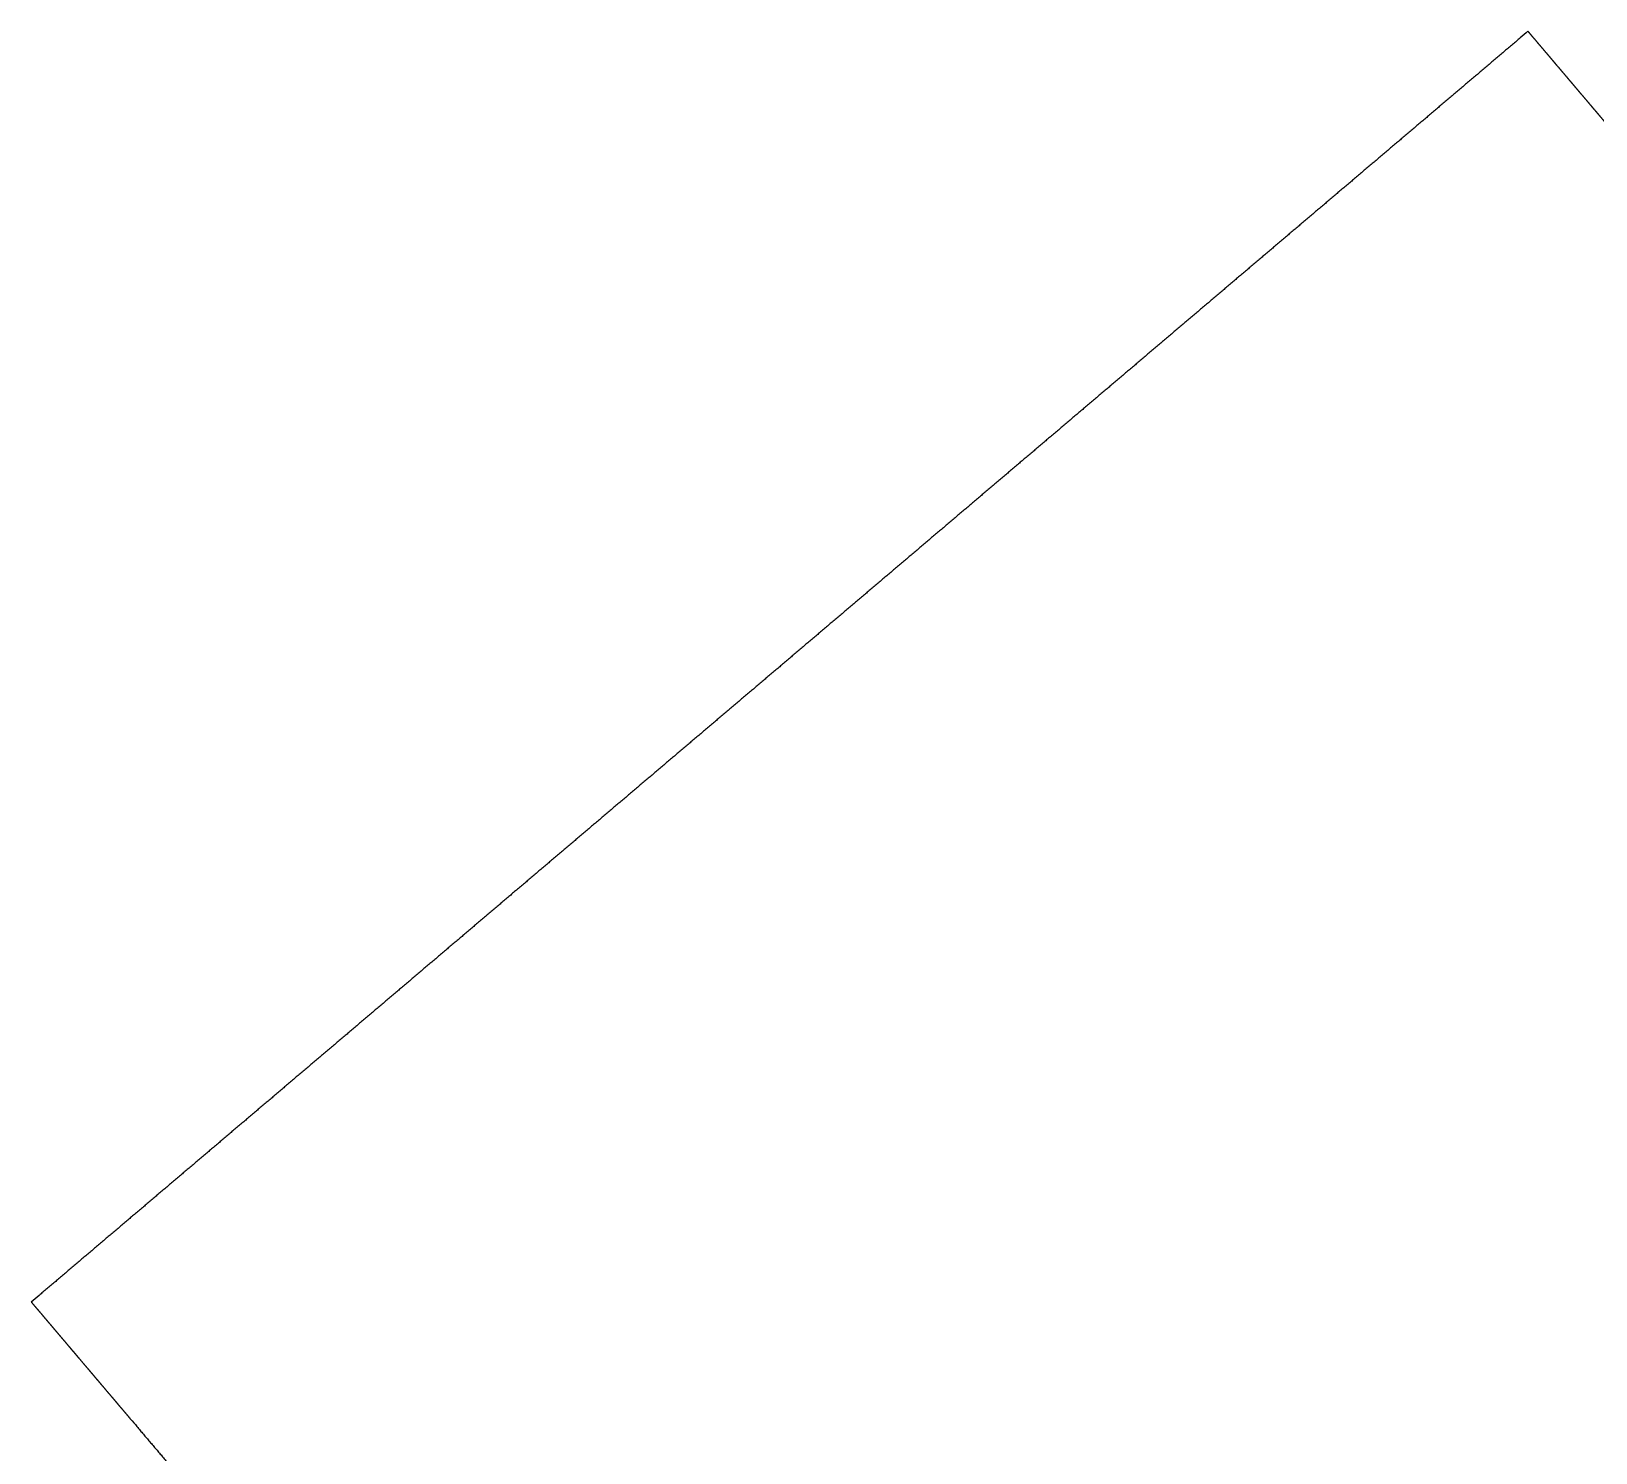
# Model space of a CAD drawing. Header units: millimetres. Extents: x 0 to 308, y 0 to 286.
# Drawn here: x 0 to 153, y 139 to 277.9 of the extents above; entities that cross this region are included whole.
import ezdxf

# ---------------------------------------------------------------- set-up
doc = ezdxf.new("R2010")
doc.units = ezdxf.units.MM
doc.layers.add('outline', color=7, linetype='Continuous')

msp = doc.modelspace()

# ---------------------------------------------------------------- linework, layer by layer
at = {"layer": 'outline'}
for points, knots in [([(146.39, 277.92), (146.14, 277.7), (145.76, 277.38), (145.25, 276.95), (144.87, 276.63), (144.49, 276.3), (144.11, 275.98), (143.72, 275.65), (143.34, 275.33), (142.96, 275.01), (142.58, 274.68), (142.2, 274.36), (141.82, 274.04), (141.44, 273.71), (141.06, 273.39), (140.67, 273.07), (140.29, 272.74), (139.91, 272.42), (139.53, 272.1), (139.15, 271.77), (138.77, 271.45), (138.39, 271.13), (138.01, 270.8), (137.62, 270.48), (137.24, 270.16), (136.86, 269.83), (136.48, 269.51), (136.1, 269.18), (135.72, 268.86), (135.34, 268.54), (134.96, 268.21), (134.58, 267.89), (134.19, 267.57), (133.81, 267.24), (133.43, 266.92), (133.05, 266.6), (132.67, 266.27), (132.29, 265.95), (131.91, 265.63), (131.53, 265.3), (131.14, 264.98), (130.76, 264.66), (130.38, 264.33), (130, 264.01), (129.62, 263.68), (129.24, 263.36), (128.86, 263.04), (128.48, 262.71), (128.09, 262.39), (127.71, 262.07), (127.33, 261.74), (126.95, 261.42), (126.57, 261.1), (126.19, 260.77), (125.81, 260.45), (125.43, 260.13), (125.04, 259.8), (124.66, 259.48), (124.28, 259.16), (123.9, 258.83), (123.52, 258.51), (123.14, 258.19), (122.76, 257.86), (122.38, 257.54), (121.99, 257.21), (121.61, 256.89), (121.23, 256.57), (120.85, 256.24), (120.47, 255.92), (120.09, 255.6), (119.71, 255.27), (119.33, 254.95), (118.94, 254.63), (118.56, 254.3), (118.18, 253.98), (117.8, 253.66), (117.42, 253.33), (117.04, 253.01), (116.66, 252.69), (116.28, 252.36), (115.89, 252.04), (115.51, 251.71), (115.13, 251.39), (114.75, 251.07), (114.37, 250.74), (113.99, 250.42), (113.61, 250.1), (113.23, 249.77), (112.84, 249.45), (112.46, 249.13), (112.08, 248.8), (111.7, 248.48), (111.32, 248.16), (110.94, 247.83), (110.56, 247.51), (110.18, 247.19), (109.79, 246.86), (109.41, 246.54), (109.03, 246.21), (108.65, 245.89), (108.27, 245.57), (107.89, 245.24), (107.51, 244.92), (107.13, 244.6), (106.75, 244.27), (106.36, 243.95), (105.98, 243.63), (105.6, 243.3), (105.22, 242.98), (104.84, 242.66), (104.46, 242.33), (104.08, 242.01), (103.7, 241.69), (103.31, 241.36), (102.93, 241.04), (102.55, 240.72), (102.17, 240.39), (101.79, 240.07), (101.41, 239.74), (101.03, 239.42), (100.65, 239.1), (100.26, 238.77), (99.88, 238.45), (99.5, 238.13), (99.12, 237.8), (98.74, 237.48), (98.36, 237.16), (97.98, 236.83), (97.6, 236.51), (97.21, 236.19), (96.83, 235.86), (96.45, 235.54), (96.07, 235.22), (95.69, 234.89), (95.31, 234.57), (94.93, 234.24), (94.55, 233.92), (94.16, 233.6), (93.78, 233.27), (93.4, 232.95), (93.02, 232.63), (92.64, 232.3), (92.26, 231.98), (91.88, 231.66), (91.5, 231.33), (91.11, 231.01), (90.73, 230.69), (90.35, 230.36), (89.97, 230.04), (89.59, 229.72), (89.21, 229.39), (88.83, 229.07), (88.45, 228.75), (88.06, 228.42), (87.68, 228.1), (87.3, 227.77), (86.92, 227.45), (86.54, 227.13), (86.16, 226.8), (85.78, 226.48), (85.4, 226.16), (85.01, 225.83), (84.63, 225.51), (84.25, 225.19), (83.87, 224.86), (83.49, 224.54), (83.11, 224.22), (82.73, 223.89), (82.35, 223.57), (81.96, 223.25), (81.58, 222.92), (81.2, 222.6), (80.82, 222.27), (80.44, 221.95), (80.06, 221.63), (79.68, 221.3), (79.3, 220.98), (78.92, 220.66), (78.53, 220.33), (78.15, 220.01), (77.77, 219.69), (77.39, 219.36), (77.01, 219.04), (76.63, 218.72), (76.25, 218.39), (75.87, 218.07), (75.48, 217.75), (75.1, 217.42), (74.72, 217.1), (74.34, 216.78), (73.96, 216.45), (73.58, 216.13), (73.2, 215.8), (72.82, 215.48), (72.43, 215.16), (72.05, 214.83), (71.67, 214.51), (71.29, 214.19), (70.91, 213.86), (70.53, 213.54), (70.15, 213.22), (69.77, 212.89), (69.38, 212.57), (69, 212.25), (68.62, 211.92), (68.24, 211.6), (67.86, 211.28), (67.48, 210.95), (67.1, 210.63), (66.72, 210.3), (66.33, 209.98), (65.95, 209.66), (65.57, 209.33), (65.19, 209.01), (64.81, 208.69), (64.43, 208.36), (64.05, 208.04), (63.67, 207.72), (63.28, 207.39), (62.9, 207.07), (62.52, 206.75), (62.14, 206.42), (61.76, 206.1), (61.38, 205.78), (61, 205.45), (60.62, 205.13), (60.23, 204.81), (59.85, 204.48), (59.47, 204.16), (59.09, 203.83), (58.71, 203.51), (58.33, 203.19), (57.95, 202.86), (57.57, 202.54), (57.18, 202.22), (56.8, 201.89), (56.42, 201.57), (56.04, 201.25), (55.66, 200.92), (55.28, 200.6), (54.9, 200.28), (54.52, 199.95), (54.14, 199.63), (53.75, 199.31), (53.37, 198.98), (52.99, 198.66), (52.61, 198.33), (52.23, 198.01), (51.85, 197.69), (51.47, 197.36), (51.09, 197.04), (50.7, 196.72), (50.32, 196.39), (49.94, 196.07), (49.56, 195.75), (49.18, 195.42), (48.8, 195.1), (48.42, 194.78), (48.04, 194.45), (47.65, 194.13), (47.27, 193.81), (46.89, 193.48), (46.51, 193.16), (46.13, 192.84), (45.75, 192.51), (45.37, 192.19), (44.99, 191.86), (44.6, 191.54), (44.22, 191.22), (43.84, 190.89), (43.46, 190.57), (43.08, 190.25), (42.7, 189.92), (42.32, 189.6), (41.94, 189.28), (41.55, 188.95), (41.17, 188.63), (40.79, 188.31), (40.41, 187.98), (40.03, 187.66), (39.65, 187.34), (39.27, 187.01), (38.89, 186.69), (38.5, 186.36), (38.12, 186.04), (37.74, 185.72), (37.36, 185.39), (36.98, 185.07), (36.6, 184.75), (36.22, 184.42), (35.84, 184.1), (35.45, 183.78), (35.07, 183.45), (34.69, 183.13), (34.31, 182.81), (33.93, 182.48), (33.55, 182.16), (33.17, 181.84), (32.79, 181.51), (32.4, 181.19), (32.02, 180.87), (31.64, 180.54), (31.26, 180.22), (30.88, 179.89), (30.5, 179.57), (30.12, 179.25), (29.74, 178.92), (29.35, 178.6), (28.97, 178.28), (28.59, 177.95), (28.21, 177.63), (27.83, 177.31), (27.45, 176.98), (27.07, 176.66), (26.69, 176.34), (26.31, 176.01), (25.92, 175.69), (25.54, 175.37), (25.16, 175.04), (24.78, 174.72), (24.4, 174.39), (24.02, 174.07), (23.64, 173.75), (23.26, 173.42), (22.87, 173.1), (22.49, 172.78), (22.11, 172.45), (21.73, 172.13), (21.35, 171.81), (20.97, 171.48), (20.59, 171.16), (20.21, 170.84), (19.82, 170.51), (19.44, 170.19), (19.06, 169.87), (18.68, 169.54), (18.3, 169.22), (17.92, 168.89), (17.54, 168.57), (17.16, 168.25), (16.77, 167.92), (16.39, 167.6), (16.01, 167.28), (15.63, 166.95), (15.25, 166.63), (14.87, 166.31), (14.49, 165.98), (14.11, 165.66), (13.72, 165.34), (13.34, 165.01), (12.96, 164.69), (12.58, 164.37), (12.2, 164.04), (11.82, 163.72), (11.44, 163.4), (11.06, 163.07), (10.67, 162.75), (10.29, 162.42), (9.91, 162.1), (9.53, 161.78), (9.15, 161.45), (8.77, 161.13), (8.39, 160.81), (8.01, 160.48), (7.62, 160.16), (7.24, 159.84), (6.86, 159.51), (6.48, 159.19), (6.1, 158.87), (5.72, 158.54), (5.34, 158.22), (4.96, 157.9), (4.57, 157.57), (4.19, 157.25), (3.81, 156.92), (3.43, 156.6), (3.05, 156.28), (2.67, 155.95), (2.29, 155.63), (1.91, 155.31), (1.52, 154.98), (1.14, 154.66), (0.64, 154.23), (0.25, 153.91), (0, 153.69)], [0, 0, 0, 0, 0.005208, 0.007813, 0.010417, 0.013021, 0.015625, 0.018229, 0.020833, 0.023438, 0.026042, 0.028646, 0.03125, 0.033854, 0.036458, 0.039063, 0.041667, 0.044271, 0.046875, 0.049479, 0.052083, 0.054688, 0.057292, 0.059896, 0.0625, 0.065104, 0.067708, 0.070313, 0.072917, 0.075521, 0.078125, 0.080729, 0.083333, 0.085938, 0.088542, 0.091146, 0.09375, 0.096354, 0.098958, 0.101563, 0.104167, 0.106771, 0.109375, 0.111979, 0.114583, 0.117188, 0.119792, 0.122396, 0.125, 0.127604, 0.130208, 0.132813, 0.135417, 0.138021, 0.140625, 0.143229, 0.145833, 0.148438, 0.151042, 0.153646, 0.15625, 0.158854, 0.161458, 0.164063, 0.166667, 0.169271, 0.171875, 0.174479, 0.177083, 0.179688, 0.182292, 0.184896, 0.1875, 0.190104, 0.192708, 0.195312, 0.197917, 0.200521, 0.203125, 0.205729, 0.208333, 0.210938, 0.213542, 0.216146, 0.21875, 0.221354, 0.223958, 0.226563, 0.229167, 0.231771, 0.234375, 0.236979, 0.239583, 0.242188, 0.244792, 0.247396, 0.25, 0.252604, 0.255208, 0.257813, 0.260417, 0.263021, 0.265625, 0.268229, 0.270833, 0.273438, 0.276042, 0.278646, 0.28125, 0.283854, 0.286458, 0.289063, 0.291667, 0.294271, 0.296875, 0.299479, 0.302083, 0.304688, 0.307292, 0.309896, 0.3125, 0.315104, 0.317708, 0.320313, 0.322917, 0.325521, 0.328125, 0.330729, 0.333333, 0.335938, 0.338542, 0.341146, 0.34375, 0.346354, 0.348958, 0.351563, 0.354167, 0.356771, 0.359375, 0.361979, 0.364583, 0.367188, 0.369792, 0.372396, 0.375, 0.377604, 0.380208, 0.382813, 0.385417, 0.388021, 0.390625, 0.393229, 0.395833, 0.398438, 0.401042, 0.403646, 0.40625, 0.408854, 0.411458, 0.414063, 0.416667, 0.419271, 0.421875, 0.424479, 0.427083, 0.429688, 0.432292, 0.434896, 0.4375, 0.440104, 0.442708, 0.445313, 0.447917, 0.450521, 0.453125, 0.455729, 0.458333, 0.460938, 0.463542, 0.466146, 0.46875, 0.471354, 0.473958, 0.476563, 0.479167, 0.481771, 0.484375, 0.486979, 0.489583, 0.492188, 0.494792, 0.497396, 0.5, 0.502604, 0.505208, 0.507813, 0.510417, 0.513021, 0.515625, 0.518229, 0.520833, 0.523438, 0.526042, 0.528646, 0.53125, 0.533854, 0.536458, 0.539063, 0.541667, 0.544271, 0.546875, 0.549479, 0.552083, 0.554688, 0.557292, 0.559896, 0.5625, 0.565104, 0.567708, 0.570313, 0.572917, 0.575521, 0.578125, 0.580729, 0.583333, 0.585938, 0.588542, 0.591146, 0.59375, 0.596354, 0.598958, 0.601563, 0.604167, 0.606771, 0.609375, 0.611979, 0.614583, 0.617188, 0.619792, 0.622396, 0.625, 0.627604, 0.630208, 0.632813, 0.635417, 0.638021, 0.640625, 0.643229, 0.645833, 0.648438, 0.651042, 0.653646, 0.65625, 0.658854, 0.661458, 0.664063, 0.666667, 0.669271, 0.671875, 0.674479, 0.677083, 0.679688, 0.682292, 0.684896, 0.6875, 0.690104, 0.692708, 0.695312, 0.697917, 0.700521, 0.703125, 0.705729, 0.708333, 0.710938, 0.713542, 0.716146, 0.71875, 0.721354, 0.723958, 0.726562, 0.729167, 0.731771, 0.734375, 0.736979, 0.739583, 0.742188, 0.744792, 0.747396, 0.75, 0.752604, 0.755208, 0.757812, 0.760417, 0.763021, 0.765625, 0.768229, 0.770833, 0.773438, 0.776042, 0.778646, 0.78125, 0.783854, 0.786458, 0.789062, 0.791667, 0.794271, 0.796875, 0.799479, 0.802083, 0.804688, 0.807292, 0.809896, 0.8125, 0.815104, 0.817708, 0.820313, 0.822917, 0.825521, 0.828125, 0.830729, 0.833333, 0.835938, 0.838542, 0.841146, 0.84375, 0.846354, 0.848958, 0.851563, 0.854167, 0.856771, 0.859375, 0.861979, 0.864583, 0.867188, 0.869792, 0.872396, 0.875, 0.877604, 0.880208, 0.882813, 0.885417, 0.888021, 0.890625, 0.893229, 0.895833, 0.898438, 0.901042, 0.903646, 0.90625, 0.908854, 0.911458, 0.914062, 0.916667, 0.919271, 0.921875, 0.924479, 0.927083, 0.929687, 0.932292, 0.934896, 0.9375, 0.940104, 0.942708, 0.945312, 0.947917, 0.950521, 0.953125, 0.955729, 0.958333, 0.960938, 0.963542, 0.966146, 0.96875, 0.971354, 0.973958, 0.976562, 0.979167, 0.981771, 0.984375, 0.986979, 0.989583, 0.992188, 0.994792, 1, 1, 1, 1]), ([(156.1, 266.48), (156.08, 266.5), (156.06, 266.53), (156.02, 266.57), (156, 266.6), (155.97, 266.63), (155.95, 266.66), (155.92, 266.69), (155.9, 266.72), (155.87, 266.75), (155.85, 266.78), (155.82, 266.81), (155.8, 266.84), (155.77, 266.87), (155.74, 266.9), (155.72, 266.93), (155.69, 266.96), (155.67, 266.99), (155.64, 267.02), (155.62, 267.05), (155.59, 267.08), (155.57, 267.11), (155.54, 267.14), (155.52, 267.17), (155.49, 267.2), (155.47, 267.23), (155.44, 267.26), (155.42, 267.29), (155.39, 267.32), (155.37, 267.35), (155.34, 267.38), (155.32, 267.41), (155.29, 267.44), (155.26, 267.47), (155.24, 267.5), (155.21, 267.52), (155.19, 267.55), (155.16, 267.58), (155.14, 267.61), (155.11, 267.64), (155.09, 267.67), (155.06, 267.7), (155.04, 267.73), (155.01, 267.76), (154.99, 267.79), (154.96, 267.82), (154.94, 267.85), (154.91, 267.88), (154.89, 267.91), (154.86, 267.94), (154.83, 267.97), (154.81, 268), (154.78, 268.03), (154.76, 268.06), (154.73, 268.09), (154.71, 268.12), (154.68, 268.15), (154.66, 268.18), (154.63, 268.21), (154.61, 268.24), (154.58, 268.27), (154.56, 268.3), (154.53, 268.33), (154.51, 268.36), (154.48, 268.39), (154.46, 268.42), (154.43, 268.45), (154.41, 268.48), (154.38, 268.51), (154.35, 268.54), (154.33, 268.57), (154.3, 268.6), (154.28, 268.63), (154.25, 268.66), (154.23, 268.69), (154.2, 268.72), (154.18, 268.75), (154.15, 268.78), (154.13, 268.81), (154.1, 268.84), (154.08, 268.87), (154.05, 268.89), (154.03, 268.92), (154, 268.95), (153.98, 268.98), (153.95, 269.01), (153.93, 269.04), (153.9, 269.07), (153.87, 269.1), (153.85, 269.13), (153.82, 269.16), (153.8, 269.19), (153.77, 269.22), (153.75, 269.25), (153.72, 269.28), (153.7, 269.31), (153.67, 269.34), (153.65, 269.37), (153.62, 269.4), (153.6, 269.43), (153.57, 269.46), (153.55, 269.49), (153.52, 269.52), (153.5, 269.55), (153.47, 269.58), (153.44, 269.61), (153.42, 269.64), (153.39, 269.67), (153.37, 269.7), (153.34, 269.73), (153.32, 269.76), (153.29, 269.79), (153.27, 269.82), (153.24, 269.85), (153.22, 269.88), (153.19, 269.91), (153.17, 269.94), (153.14, 269.97), (153.12, 270), (153.09, 270.03), (153.07, 270.06), (153.04, 270.09), (153.02, 270.12), (152.99, 270.15), (152.96, 270.18), (152.94, 270.21), (152.91, 270.24), (152.89, 270.27), (152.86, 270.29), (152.84, 270.32), (152.81, 270.35), (152.79, 270.38), (152.76, 270.41), (152.74, 270.44), (152.71, 270.47), (152.69, 270.5), (152.66, 270.53), (152.64, 270.56), (152.61, 270.59), (152.59, 270.62), (152.56, 270.65), (152.53, 270.68), (152.51, 270.71), (152.48, 270.74), (152.46, 270.77), (152.43, 270.8), (152.41, 270.83), (152.38, 270.86), (152.36, 270.89), (152.33, 270.92), (152.31, 270.95), (152.28, 270.98), (152.26, 271.01), (152.23, 271.04), (152.21, 271.07), (152.18, 271.1), (152.16, 271.13), (152.13, 271.16), (152.11, 271.19), (152.08, 271.22), (152.05, 271.25), (152.03, 271.28), (152, 271.31), (151.98, 271.34), (151.95, 271.37), (151.93, 271.4), (151.9, 271.43), (151.88, 271.46), (151.85, 271.49), (151.83, 271.52), (151.8, 271.55), (151.78, 271.58), (151.75, 271.61), (151.73, 271.64), (151.7, 271.66), (151.68, 271.69), (151.65, 271.72), (151.63, 271.75), (151.6, 271.78), (151.57, 271.81), (151.55, 271.84), (151.52, 271.87), (151.5, 271.9), (151.47, 271.93), (151.45, 271.96), (151.42, 271.99), (151.4, 272.02), (151.37, 272.05), (151.35, 272.08), (151.32, 272.11), (151.3, 272.14), (151.27, 272.17), (151.25, 272.2), (151.22, 272.23), (151.2, 272.26), (151.17, 272.29), (151.14, 272.32), (151.12, 272.35), (151.09, 272.38), (151.07, 272.41), (151.04, 272.44), (151.02, 272.47), (150.99, 272.5), (150.97, 272.53), (150.94, 272.56), (150.92, 272.59), (150.89, 272.62), (150.87, 272.65), (150.84, 272.68), (150.82, 272.71), (150.79, 272.74), (150.77, 272.77), (150.74, 272.8), (150.72, 272.83), (150.69, 272.86), (150.66, 272.89), (150.64, 272.92), (150.61, 272.95), (150.59, 272.98), (150.56, 273.01), (150.54, 273.03), (150.51, 273.06), (150.49, 273.09), (150.46, 273.12), (150.44, 273.15), (150.41, 273.18), (150.39, 273.21), (150.36, 273.24), (150.34, 273.27), (150.31, 273.3), (150.29, 273.33), (150.26, 273.36), (150.24, 273.39), (150.21, 273.42), (150.18, 273.45), (150.16, 273.48), (150.13, 273.51), (150.11, 273.54), (150.08, 273.57), (150.06, 273.6), (150.03, 273.63), (150.01, 273.66), (149.98, 273.69), (149.96, 273.72), (149.93, 273.75), (149.91, 273.78), (149.88, 273.81), (149.86, 273.84), (149.83, 273.87), (149.81, 273.9), (149.78, 273.93), (149.75, 273.96), (149.73, 273.99), (149.7, 274.02), (149.68, 274.05), (149.65, 274.08), (149.63, 274.11), (149.6, 274.14), (149.58, 274.17), (149.55, 274.2), (149.53, 274.23), (149.5, 274.26), (149.48, 274.29), (149.45, 274.32), (149.43, 274.35), (149.4, 274.38), (149.38, 274.4), (149.35, 274.43), (149.33, 274.46), (149.3, 274.49), (149.27, 274.52), (149.25, 274.55), (149.22, 274.58), (149.2, 274.61), (149.17, 274.64), (149.15, 274.67), (149.12, 274.7), (149.1, 274.73), (149.07, 274.76), (149.05, 274.79), (149.02, 274.82), (149, 274.85), (148.97, 274.88), (148.95, 274.91), (148.92, 274.94), (148.9, 274.97), (148.87, 275), (148.84, 275.03), (148.82, 275.06), (148.79, 275.09), (148.77, 275.12), (148.74, 275.15), (148.72, 275.18), (148.69, 275.21), (148.67, 275.24), (148.64, 275.27), (148.62, 275.3), (148.59, 275.33), (148.57, 275.36), (148.54, 275.39), (148.52, 275.42), (148.49, 275.45), (148.47, 275.48), (148.44, 275.51), (148.42, 275.54), (148.39, 275.57), (148.36, 275.6), (148.34, 275.63), (148.31, 275.66), (148.29, 275.69), (148.26, 275.72), (148.24, 275.75), (148.21, 275.78), (148.19, 275.8), (148.16, 275.83), (148.14, 275.86), (148.11, 275.89), (148.09, 275.92), (148.06, 275.95), (148.04, 275.98), (148.01, 276.01), (147.99, 276.04), (147.96, 276.07), (147.94, 276.1), (147.91, 276.13), (147.88, 276.16), (147.86, 276.19), (147.83, 276.22), (147.81, 276.25), (147.78, 276.28), (147.76, 276.31), (147.73, 276.34), (147.71, 276.37), (147.68, 276.4), (147.66, 276.43), (147.63, 276.46), (147.61, 276.49), (147.58, 276.52), (147.56, 276.55), (147.53, 276.58), (147.51, 276.61), (147.48, 276.64), (147.45, 276.67), (147.43, 276.7), (147.4, 276.73), (147.38, 276.76), (147.35, 276.79), (147.33, 276.82), (147.3, 276.85), (147.28, 276.88), (147.25, 276.91), (147.23, 276.94), (147.2, 276.97), (147.18, 277), (147.15, 277.03), (147.13, 277.06), (147.1, 277.09), (147.08, 277.12), (147.05, 277.15), (147.03, 277.17), (147, 277.2), (146.97, 277.23), (146.95, 277.26), (146.92, 277.29), (146.9, 277.32), (146.87, 277.35), (146.85, 277.38), (146.82, 277.41), (146.8, 277.44), (146.77, 277.47), (146.75, 277.5), (146.72, 277.53), (146.7, 277.56), (146.67, 277.59), (146.65, 277.62), (146.62, 277.65), (146.6, 277.68), (146.57, 277.71), (146.54, 277.74), (146.52, 277.77), (146.49, 277.8), (146.47, 277.83), (146.44, 277.87), (146.41, 277.9), (146.39, 277.92)], [0, 0, 0, 0, 0.005208, 0.007813, 0.010417, 0.013021, 0.015625, 0.018229, 0.020833, 0.023438, 0.026042, 0.028646, 0.03125, 0.033854, 0.036458, 0.039062, 0.041667, 0.044271, 0.046875, 0.049479, 0.052083, 0.054688, 0.057292, 0.059896, 0.0625, 0.065104, 0.067708, 0.070313, 0.072917, 0.075521, 0.078125, 0.080729, 0.083333, 0.085938, 0.088542, 0.091146, 0.09375, 0.096354, 0.098958, 0.101563, 0.104167, 0.106771, 0.109375, 0.111979, 0.114583, 0.117188, 0.119792, 0.122396, 0.125, 0.127604, 0.130208, 0.132813, 0.135417, 0.138021, 0.140625, 0.143229, 0.145833, 0.148438, 0.151042, 0.153646, 0.15625, 0.158854, 0.161458, 0.164063, 0.166667, 0.169271, 0.171875, 0.174479, 0.177083, 0.179688, 0.182292, 0.184896, 0.1875, 0.190104, 0.192708, 0.195313, 0.197917, 0.200521, 0.203125, 0.205729, 0.208333, 0.210938, 0.213542, 0.216146, 0.21875, 0.221354, 0.223958, 0.226563, 0.229167, 0.231771, 0.234375, 0.236979, 0.239583, 0.242188, 0.244792, 0.247396, 0.25, 0.252604, 0.255208, 0.257813, 0.260417, 0.263021, 0.265625, 0.268229, 0.270833, 0.273438, 0.276042, 0.278646, 0.28125, 0.283854, 0.286458, 0.289063, 0.291667, 0.294271, 0.296875, 0.299479, 0.302083, 0.304688, 0.307292, 0.309896, 0.3125, 0.315104, 0.317708, 0.320313, 0.322917, 0.325521, 0.328125, 0.330729, 0.333333, 0.335938, 0.338542, 0.341146, 0.34375, 0.346354, 0.348958, 0.351563, 0.354167, 0.356771, 0.359375, 0.361979, 0.364583, 0.367188, 0.369792, 0.372396, 0.375, 0.377604, 0.380208, 0.382813, 0.385417, 0.388021, 0.390625, 0.393229, 0.395833, 0.398438, 0.401042, 0.403646, 0.40625, 0.408854, 0.411458, 0.414063, 0.416667, 0.419271, 0.421875, 0.424479, 0.427083, 0.429688, 0.432292, 0.434896, 0.4375, 0.440104, 0.442708, 0.445313, 0.447917, 0.450521, 0.453125, 0.455729, 0.458333, 0.460938, 0.463542, 0.466146, 0.46875, 0.471354, 0.473958, 0.476563, 0.479167, 0.481771, 0.484375, 0.486979, 0.489583, 0.492188, 0.494792, 0.497396, 0.5, 0.502604, 0.505208, 0.507813, 0.510417, 0.513021, 0.515625, 0.518229, 0.520833, 0.523438, 0.526042, 0.528646, 0.53125, 0.533854, 0.536458, 0.539063, 0.541667, 0.544271, 0.546875, 0.549479, 0.552083, 0.554688, 0.557292, 0.559896, 0.5625, 0.565104, 0.567708, 0.570313, 0.572917, 0.575521, 0.578125, 0.580729, 0.583333, 0.585938, 0.588542, 0.591146, 0.59375, 0.596354, 0.598958, 0.601563, 0.604167, 0.606771, 0.609375, 0.611979, 0.614583, 0.617188, 0.619792, 0.622396, 0.625, 0.627604, 0.630208, 0.632813, 0.635417, 0.638021, 0.640625, 0.643229, 0.645833, 0.648438, 0.651042, 0.653646, 0.65625, 0.658854, 0.661458, 0.664063, 0.666667, 0.669271, 0.671875, 0.674479, 0.677083, 0.679688, 0.682292, 0.684896, 0.6875, 0.690104, 0.692708, 0.695313, 0.697917, 0.700521, 0.703125, 0.705729, 0.708333, 0.710938, 0.713542, 0.716146, 0.71875, 0.721354, 0.723958, 0.726563, 0.729167, 0.731771, 0.734375, 0.736979, 0.739583, 0.742188, 0.744792, 0.747396, 0.75, 0.752604, 0.755208, 0.757813, 0.760417, 0.763021, 0.765625, 0.768229, 0.770833, 0.773438, 0.776042, 0.778646, 0.78125, 0.783854, 0.786458, 0.789063, 0.791667, 0.794271, 0.796875, 0.799479, 0.802083, 0.804688, 0.807292, 0.809896, 0.8125, 0.815104, 0.817708, 0.820313, 0.822917, 0.825521, 0.828125, 0.830729, 0.833333, 0.835938, 0.838542, 0.841146, 0.84375, 0.846354, 0.848958, 0.851563, 0.854167, 0.856771, 0.859375, 0.861979, 0.864583, 0.867188, 0.869792, 0.872396, 0.875, 0.877604, 0.880208, 0.882813, 0.885417, 0.888021, 0.890625, 0.893229, 0.895833, 0.898438, 0.901042, 0.903646, 0.90625, 0.908854, 0.911458, 0.914063, 0.916667, 0.919271, 0.921875, 0.924479, 0.927083, 0.929688, 0.932292, 0.934896, 0.9375, 0.940104, 0.942708, 0.945313, 0.947917, 0.950521, 0.953125, 0.955729, 0.958333, 0.960938, 0.963542, 0.966146, 0.96875, 0.971354, 0.973958, 0.976562, 0.979167, 0.981771, 0.984375, 0.986979, 0.989583, 0.992187, 0.994792, 1, 1, 1, 1]), ([(0, 153.69), (0.02, 153.67), (0.04, 153.64), (0.08, 153.6), (0.1, 153.57), (0.13, 153.54), (0.15, 153.51), (0.18, 153.48), (0.2, 153.45), (0.23, 153.42), (0.25, 153.39), (0.28, 153.36), (0.3, 153.33), (0.33, 153.3), (0.35, 153.27), (0.38, 153.24), (0.4, 153.21), (0.43, 153.18), (0.45, 153.15), (0.48, 153.12), (0.51, 153.09), (0.53, 153.06), (0.56, 153.03), (0.58, 153), (0.61, 152.97), (0.63, 152.95), (0.66, 152.92), (0.68, 152.89), (0.71, 152.86), (0.73, 152.83), (0.76, 152.8), (0.78, 152.77), (0.81, 152.74), (0.83, 152.71), (0.86, 152.68), (0.88, 152.65), (0.91, 152.62), (0.94, 152.59), (0.96, 152.56), (0.99, 152.53), (1.01, 152.5), (1.04, 152.47), (1.06, 152.44), (1.09, 152.41), (1.11, 152.38), (1.14, 152.35), (1.16, 152.32), (1.19, 152.29), (1.21, 152.26), (1.24, 152.23), (1.26, 152.2), (1.29, 152.17), (1.31, 152.14), (1.34, 152.11), (1.36, 152.08), (1.39, 152.05), (1.42, 152.02), (1.44, 151.99), (1.47, 151.96), (1.49, 151.93), (1.52, 151.9), (1.54, 151.87), (1.57, 151.84), (1.59, 151.81), (1.62, 151.78), (1.64, 151.75), (1.67, 151.72), (1.69, 151.69), (1.72, 151.66), (1.74, 151.63), (1.77, 151.6), (1.79, 151.58), (1.82, 151.55), (1.85, 151.52), (1.87, 151.49), (1.9, 151.46), (1.92, 151.43), (1.95, 151.4), (1.97, 151.37), (2, 151.34), (2.02, 151.31), (2.05, 151.28), (2.07, 151.25), (2.1, 151.22), (2.12, 151.19), (2.15, 151.16), (2.17, 151.13), (2.2, 151.1), (2.22, 151.07), (2.25, 151.04), (2.27, 151.01), (2.3, 150.98), (2.33, 150.95), (2.35, 150.92), (2.38, 150.89), (2.4, 150.86), (2.43, 150.83), (2.45, 150.8), (2.48, 150.77), (2.5, 150.74), (2.53, 150.71), (2.55, 150.68), (2.58, 150.65), (2.6, 150.62), (2.63, 150.59), (2.65, 150.56), (2.68, 150.53), (2.7, 150.5), (2.73, 150.47), (2.75, 150.44), (2.78, 150.41), (2.81, 150.38), (2.83, 150.35), (2.86, 150.32), (2.88, 150.29), (2.91, 150.26), (2.93, 150.23), (2.96, 150.21), (2.98, 150.18), (3.01, 150.15), (3.03, 150.12), (3.06, 150.09), (3.08, 150.06), (3.11, 150.03), (3.13, 150), (3.16, 149.97), (3.18, 149.94), (3.21, 149.91), (3.24, 149.88), (3.26, 149.85), (3.29, 149.82), (3.31, 149.79), (3.34, 149.76), (3.36, 149.73), (3.39, 149.7), (3.41, 149.67), (3.44, 149.64), (3.46, 149.61), (3.49, 149.58), (3.51, 149.55), (3.54, 149.52), (3.56, 149.49), (3.59, 149.46), (3.61, 149.43), (3.64, 149.4), (3.66, 149.37), (3.69, 149.34), (3.72, 149.31), (3.74, 149.28), (3.77, 149.25), (3.79, 149.22), (3.82, 149.19), (3.84, 149.16), (3.87, 149.13), (3.89, 149.1), (3.92, 149.07), (3.94, 149.04), (3.97, 149.01), (3.99, 148.98), (4.02, 148.95), (4.04, 148.92), (4.07, 148.89), (4.09, 148.86), (4.12, 148.84), (4.15, 148.81), (4.17, 148.78), (4.2, 148.75), (4.22, 148.72), (4.25, 148.69), (4.27, 148.66), (4.3, 148.63), (4.32, 148.6), (4.35, 148.57), (4.37, 148.54), (4.4, 148.51), (4.42, 148.48), (4.45, 148.45), (4.47, 148.42), (4.5, 148.39), (4.52, 148.36), (4.55, 148.33), (4.57, 148.3), (4.6, 148.27), (4.63, 148.24), (4.65, 148.21), (4.68, 148.18), (4.7, 148.15), (4.73, 148.12), (4.75, 148.09), (4.78, 148.06), (4.8, 148.03), (4.83, 148), (4.85, 147.97), (4.88, 147.94), (4.9, 147.91), (4.93, 147.88), (4.95, 147.85), (4.98, 147.82), (5, 147.79), (5.03, 147.76), (5.05, 147.73), (5.08, 147.7), (5.11, 147.67), (5.13, 147.64), (5.16, 147.61), (5.18, 147.58), (5.21, 147.55), (5.23, 147.52), (5.26, 147.49), (5.28, 147.46), (5.31, 147.44), (5.33, 147.41), (5.36, 147.38), (5.38, 147.35), (5.41, 147.32), (5.43, 147.29), (5.46, 147.26), (5.48, 147.23), (5.51, 147.2), (5.54, 147.17), (5.56, 147.14), (5.59, 147.11), (5.61, 147.08), (5.64, 147.05), (5.66, 147.02), (5.69, 146.99), (5.71, 146.96), (5.74, 146.93), (5.76, 146.9), (5.79, 146.87), (5.81, 146.84), (5.84, 146.81), (5.86, 146.78), (5.89, 146.75), (5.91, 146.72), (5.94, 146.69), (5.96, 146.66), (5.99, 146.63), (6.02, 146.6), (6.04, 146.57), (6.07, 146.54), (6.09, 146.51), (6.12, 146.48), (6.14, 146.45), (6.17, 146.42), (6.19, 146.39), (6.22, 146.36), (6.24, 146.33), (6.27, 146.3), (6.29, 146.27), (6.32, 146.24), (6.34, 146.21), (6.37, 146.18), (6.39, 146.15), (6.42, 146.12), (6.45, 146.09), (6.47, 146.07), (6.5, 146.04), (6.52, 146.01), (6.55, 145.98), (6.57, 145.95), (6.6, 145.92), (6.62, 145.89), (6.65, 145.86), (6.67, 145.83), (6.7, 145.8), (6.72, 145.77), (6.75, 145.74), (6.77, 145.71), (6.8, 145.68), (6.82, 145.65), (6.85, 145.62), (6.87, 145.59), (6.9, 145.56), (6.93, 145.53), (6.95, 145.5), (6.98, 145.47), (7, 145.44), (7.03, 145.41), (7.05, 145.38), (7.08, 145.35), (7.1, 145.32), (7.13, 145.29), (7.15, 145.26), (7.18, 145.23), (7.2, 145.2), (7.23, 145.17), (7.25, 145.14), (7.28, 145.11), (7.3, 145.08), (7.33, 145.05), (7.35, 145.02), (7.38, 144.99), (7.41, 144.96), (7.43, 144.93), (7.46, 144.9), (7.48, 144.87), (7.51, 144.84), (7.53, 144.81), (7.56, 144.78), (7.58, 144.75), (7.61, 144.72), (7.63, 144.7), (7.66, 144.67), (7.68, 144.64), (7.71, 144.61), (7.73, 144.58), (7.76, 144.55), (7.78, 144.52), (7.81, 144.49), (7.84, 144.46), (7.86, 144.43), (7.89, 144.4), (7.91, 144.37), (7.94, 144.34), (7.96, 144.31), (7.99, 144.28), (8.01, 144.25), (8.04, 144.22), (8.06, 144.19), (8.09, 144.16), (8.11, 144.13), (8.14, 144.1), (8.16, 144.07), (8.19, 144.04), (8.21, 144.01), (8.24, 143.98), (8.26, 143.95), (8.29, 143.92), (8.32, 143.89), (8.34, 143.86), (8.37, 143.83), (8.39, 143.8), (8.42, 143.77), (8.44, 143.74), (8.47, 143.71), (8.49, 143.68), (8.52, 143.65), (8.54, 143.62), (8.57, 143.59), (8.59, 143.56), (8.62, 143.53), (8.64, 143.5), (8.67, 143.47), (8.69, 143.44), (8.72, 143.41), (8.75, 143.38), (8.77, 143.35), (8.8, 143.33), (8.82, 143.3), (8.85, 143.27), (8.87, 143.24), (8.9, 143.21), (8.92, 143.18), (8.95, 143.15), (8.97, 143.12), (9, 143.09), (9.02, 143.06), (9.05, 143.03), (9.07, 143), (9.1, 142.97), (9.12, 142.94), (9.15, 142.91), (9.17, 142.88), (9.2, 142.85), (9.23, 142.82), (9.25, 142.79), (9.28, 142.76), (9.3, 142.73), (9.33, 142.7), (9.35, 142.67), (9.38, 142.64), (9.4, 142.61), (9.43, 142.58), (9.45, 142.55), (9.48, 142.52), (9.5, 142.49), (9.53, 142.46), (9.55, 142.43), (9.58, 142.4), (9.6, 142.37), (9.63, 142.34), (9.66, 142.3), (9.69, 142.27), (9.71, 142.25)], [0, 0, 0, 0, 0.005208, 0.007813, 0.010417, 0.013021, 0.015625, 0.018229, 0.020833, 0.023437, 0.026042, 0.028646, 0.03125, 0.033854, 0.036458, 0.039063, 0.041667, 0.044271, 0.046875, 0.049479, 0.052083, 0.054687, 0.057292, 0.059896, 0.0625, 0.065104, 0.067708, 0.070313, 0.072917, 0.075521, 0.078125, 0.080729, 0.083333, 0.085938, 0.088542, 0.091146, 0.09375, 0.096354, 0.098958, 0.101563, 0.104167, 0.106771, 0.109375, 0.111979, 0.114583, 0.117187, 0.119792, 0.122396, 0.125, 0.127604, 0.130208, 0.132813, 0.135417, 0.138021, 0.140625, 0.143229, 0.145833, 0.148438, 0.151042, 0.153646, 0.15625, 0.158854, 0.161458, 0.164063, 0.166667, 0.169271, 0.171875, 0.174479, 0.177083, 0.179688, 0.182292, 0.184896, 0.1875, 0.190104, 0.192708, 0.195313, 0.197917, 0.200521, 0.203125, 0.205729, 0.208333, 0.210938, 0.213542, 0.216146, 0.21875, 0.221354, 0.223958, 0.226563, 0.229167, 0.231771, 0.234375, 0.236979, 0.239583, 0.242188, 0.244792, 0.247396, 0.25, 0.252604, 0.255208, 0.257813, 0.260417, 0.263021, 0.265625, 0.268229, 0.270833, 0.273438, 0.276042, 0.278646, 0.28125, 0.283854, 0.286458, 0.289063, 0.291667, 0.294271, 0.296875, 0.299479, 0.302083, 0.304688, 0.307292, 0.309896, 0.3125, 0.315104, 0.317708, 0.320313, 0.322917, 0.325521, 0.328125, 0.330729, 0.333333, 0.335938, 0.338542, 0.341146, 0.34375, 0.346354, 0.348958, 0.351563, 0.354167, 0.356771, 0.359375, 0.361979, 0.364583, 0.367188, 0.369792, 0.372396, 0.375, 0.377604, 0.380208, 0.382813, 0.385417, 0.388021, 0.390625, 0.393229, 0.395833, 0.398438, 0.401042, 0.403646, 0.40625, 0.408854, 0.411458, 0.414063, 0.416667, 0.419271, 0.421875, 0.424479, 0.427083, 0.429688, 0.432292, 0.434896, 0.4375, 0.440104, 0.442708, 0.445313, 0.447917, 0.450521, 0.453125, 0.455729, 0.458333, 0.460938, 0.463542, 0.466146, 0.46875, 0.471354, 0.473958, 0.476563, 0.479167, 0.481771, 0.484375, 0.486979, 0.489583, 0.492188, 0.494792, 0.497396, 0.5, 0.502604, 0.505208, 0.507813, 0.510417, 0.513021, 0.515625, 0.518229, 0.520833, 0.523438, 0.526042, 0.528646, 0.53125, 0.533854, 0.536458, 0.539063, 0.541667, 0.544271, 0.546875, 0.549479, 0.552083, 0.554688, 0.557292, 0.559896, 0.5625, 0.565104, 0.567708, 0.570313, 0.572917, 0.575521, 0.578125, 0.580729, 0.583333, 0.585938, 0.588542, 0.591146, 0.59375, 0.596354, 0.598958, 0.601563, 0.604167, 0.606771, 0.609375, 0.611979, 0.614583, 0.617188, 0.619792, 0.622396, 0.625, 0.627604, 0.630208, 0.632813, 0.635417, 0.638021, 0.640625, 0.643229, 0.645833, 0.648438, 0.651042, 0.653646, 0.65625, 0.658854, 0.661458, 0.664063, 0.666667, 0.669271, 0.671875, 0.674479, 0.677083, 0.679688, 0.682292, 0.684896, 0.6875, 0.690104, 0.692708, 0.695313, 0.697917, 0.700521, 0.703125, 0.705729, 0.708333, 0.710938, 0.713542, 0.716146, 0.71875, 0.721354, 0.723958, 0.726563, 0.729167, 0.731771, 0.734375, 0.736979, 0.739583, 0.742188, 0.744792, 0.747396, 0.75, 0.752604, 0.755208, 0.757813, 0.760417, 0.763021, 0.765625, 0.768229, 0.770833, 0.773438, 0.776042, 0.778646, 0.78125, 0.783854, 0.786458, 0.789063, 0.791667, 0.794271, 0.796875, 0.799479, 0.802083, 0.804688, 0.807292, 0.809896, 0.8125, 0.815104, 0.817708, 0.820313, 0.822917, 0.825521, 0.828125, 0.830729, 0.833333, 0.835938, 0.838542, 0.841146, 0.84375, 0.846354, 0.848958, 0.851562, 0.854167, 0.856771, 0.859375, 0.861979, 0.864583, 0.867188, 0.869792, 0.872396, 0.875, 0.877604, 0.880208, 0.882813, 0.885417, 0.888021, 0.890625, 0.893229, 0.895833, 0.898437, 0.901042, 0.903646, 0.90625, 0.908854, 0.911458, 0.914063, 0.916667, 0.919271, 0.921875, 0.924479, 0.927083, 0.929687, 0.932292, 0.934896, 0.9375, 0.940104, 0.942708, 0.945313, 0.947917, 0.950521, 0.953125, 0.955729, 0.958333, 0.960937, 0.963542, 0.966146, 0.96875, 0.971354, 0.973958, 0.976562, 0.979167, 0.981771, 0.984375, 0.986979, 0.989583, 0.992187, 0.994792, 1, 1, 1, 1]), ([(9.71, 142.25), (9.92, 142.01), (10.23, 141.64), (10.65, 141.14), (10.96, 140.77), (11.28, 140.4), (11.59, 140.03), (11.91, 139.66), (12.22, 139.29), (12.53, 138.92), (12.85, 138.55), (13.16, 138.18), (13.48, 137.81), (13.79, 137.44), (14.11, 137.07), (14.42, 136.7), (14.74, 136.33), (15.05, 135.96), (15.36, 135.58), (15.68, 135.21), (15.99, 134.84), (16.31, 134.47), (16.62, 134.1), (16.94, 133.73), (17.25, 133.36), (17.56, 132.99), (17.88, 132.62), (18.19, 132.25), (18.51, 131.88), (18.82, 131.51), (19.14, 131.14), (19.45, 130.77), (19.77, 130.4), (20.08, 130.03), (20.39, 129.66), (20.71, 129.29), (21.02, 128.92), (21.34, 128.55), (21.65, 128.18), (21.97, 127.81), (22.28, 127.43), (22.59, 127.06), (22.91, 126.69), (23.22, 126.32), (23.54, 125.95), (23.85, 125.58), (24.17, 125.21), (24.48, 124.84), (24.79, 124.47), (25.11, 124.1), (25.42, 123.73), (25.74, 123.36), (26.05, 122.99), (26.37, 122.62), (26.68, 122.25), (27, 121.88), (27.31, 121.51), (27.62, 121.14), (27.94, 120.77), (28.25, 120.4), (28.57, 120.03), (28.88, 119.66), (29.2, 119.28), (29.51, 118.91), (29.82, 118.54), (30.14, 118.17), (30.45, 117.8), (30.77, 117.43), (31.08, 117.06), (31.4, 116.69), (31.71, 116.32), (32.03, 115.95), (32.34, 115.58), (32.65, 115.21), (32.97, 114.84), (33.28, 114.47), (33.6, 114.1), (33.91, 113.73), (34.23, 113.36), (34.54, 112.99), (34.85, 112.62), (35.17, 112.25), (35.48, 111.88), (35.8, 111.51), (36.11, 111.13), (36.43, 110.76), (36.74, 110.39), (37.06, 110.02), (37.37, 109.65), (37.68, 109.28), (38, 108.91), (38.31, 108.54), (38.63, 108.17), (38.94, 107.8), (39.26, 107.43), (39.57, 107.06), (39.88, 106.69), (40.2, 106.32), (40.51, 105.95), (40.83, 105.58), (41.14, 105.21), (41.46, 104.84), (41.77, 104.47), (42.09, 104.1), (42.4, 103.73), (42.71, 103.36), (43.03, 102.99), (43.34, 102.61), (43.66, 102.24), (43.97, 101.87), (44.29, 101.5), (44.6, 101.13), (44.91, 100.76), (45.23, 100.39), (45.54, 100.02), (45.86, 99.65), (46.17, 99.28), (46.49, 98.91), (46.8, 98.54), (47.11, 98.17), (47.43, 97.8), (47.74, 97.43), (48.06, 97.06), (48.37, 96.69), (48.69, 96.32), (49, 95.95), (49.32, 95.58), (49.63, 95.21), (49.94, 94.84), (50.26, 94.46), (50.57, 94.09), (50.89, 93.72), (51.2, 93.35), (51.52, 92.98), (51.83, 92.61), (52.14, 92.24), (52.46, 91.87), (52.77, 91.5), (53.09, 91.13), (53.4, 90.76), (53.72, 90.39), (54.03, 90.02), (54.35, 89.65), (54.66, 89.28), (54.97, 88.91), (55.29, 88.54), (55.6, 88.17), (55.92, 87.8), (56.23, 87.43), (56.55, 87.06), (56.86, 86.69), (57.17, 86.31), (57.49, 85.94), (57.8, 85.57), (58.12, 85.2), (58.43, 84.83), (58.75, 84.46), (59.06, 84.09), (59.38, 83.72), (59.69, 83.35), (60, 82.98), (60.32, 82.61), (60.63, 82.24), (60.95, 81.87), (61.26, 81.5), (61.58, 81.13), (61.89, 80.76), (62.2, 80.39), (62.52, 80.02), (62.83, 79.65), (63.15, 79.28), (63.46, 78.91), (63.78, 78.54), (64.09, 78.16), (64.4, 77.79), (64.72, 77.42), (65.03, 77.05), (65.35, 76.68), (65.66, 76.31), (65.98, 75.94), (66.29, 75.57), (66.61, 75.2), (66.92, 74.83), (67.23, 74.46), (67.55, 74.09), (67.86, 73.72), (68.18, 73.35), (68.49, 72.98), (68.81, 72.61), (69.12, 72.24), (69.43, 71.87), (69.75, 71.5), (70.06, 71.13), (70.38, 70.76), (70.69, 70.39), (71.01, 70.02), (71.32, 69.64), (71.64, 69.27), (71.95, 68.9), (72.26, 68.53), (72.58, 68.16), (72.89, 67.79), (73.21, 67.42), (73.52, 67.05), (73.84, 66.68), (74.15, 66.31), (74.46, 65.94), (74.78, 65.57), (75.09, 65.2), (75.41, 64.83), (75.72, 64.46), (76.04, 64.09), (76.35, 63.72), (76.67, 63.35), (76.98, 62.98), (77.29, 62.61), (77.61, 62.24), (77.92, 61.87), (78.24, 61.49), (78.55, 61.12), (78.87, 60.75), (79.18, 60.38), (79.49, 60.01), (79.81, 59.64), (80.12, 59.27), (80.44, 58.9), (80.75, 58.53), (81.07, 58.16), (81.38, 57.79), (81.69, 57.42), (82.01, 57.05), (82.32, 56.68), (82.64, 56.31), (82.95, 55.94), (83.27, 55.57), (83.58, 55.2), (83.9, 54.83), (84.21, 54.46), (84.52, 54.09), (84.84, 53.72), (85.15, 53.34), (85.47, 52.97), (85.78, 52.6), (86.1, 52.23), (86.41, 51.86), (86.72, 51.49), (87.04, 51.12), (87.35, 50.75), (87.67, 50.38), (87.98, 50.01), (88.3, 49.64), (88.61, 49.27), (88.93, 48.9), (89.24, 48.53), (89.55, 48.16), (89.87, 47.79), (90.18, 47.42), (90.5, 47.05), (90.81, 46.68), (91.13, 46.31), (91.44, 45.94), (91.75, 45.57), (92.07, 45.19), (92.38, 44.82), (92.7, 44.45), (93.01, 44.08), (93.33, 43.71), (93.64, 43.34), (93.96, 42.97), (94.27, 42.6), (94.58, 42.23), (94.9, 41.86), (95.21, 41.49), (95.53, 41.12), (95.84, 40.75), (96.16, 40.38), (96.47, 40.01), (96.78, 39.64), (97.1, 39.27), (97.41, 38.9), (97.73, 38.53), (98.04, 38.16), (98.36, 37.79), (98.67, 37.42), (98.99, 37.04), (99.3, 36.67), (99.61, 36.3), (99.93, 35.93), (100.24, 35.56), (100.56, 35.19), (100.87, 34.82), (101.19, 34.45), (101.5, 34.08), (101.81, 33.71), (102.13, 33.34), (102.44, 32.97), (102.76, 32.6), (103.07, 32.23), (103.39, 31.86), (103.7, 31.49), (104.01, 31.12), (104.33, 30.75), (104.64, 30.38), (104.96, 30.01), (105.27, 29.64), (105.59, 29.27), (105.9, 28.9), (106.22, 28.52), (106.53, 28.15), (106.84, 27.78), (107.16, 27.41), (107.47, 27.04), (107.79, 26.67), (108.1, 26.3), (108.42, 25.93), (108.73, 25.56), (109.04, 25.19), (109.36, 24.82), (109.67, 24.45), (109.99, 24.08), (110.3, 23.71), (110.62, 23.34), (110.93, 22.97), (111.25, 22.6), (111.56, 22.23), (111.87, 21.86), (112.19, 21.49), (112.5, 21.12), (112.82, 20.75), (113.13, 20.37), (113.45, 20), (113.76, 19.63), (114.07, 19.26), (114.39, 18.89), (114.7, 18.52), (115.02, 18.15), (115.33, 17.78), (115.65, 17.41), (115.96, 17.04), (116.28, 16.67), (116.59, 16.3), (116.9, 15.93), (117.22, 15.56), (117.53, 15.19), (117.85, 14.82), (118.16, 14.45), (118.48, 14.08), (118.79, 13.71), (119.1, 13.34), (119.42, 12.97), (119.73, 12.6), (120.05, 12.22), (120.36, 11.85), (120.68, 11.48), (120.99, 11.11), (121.3, 10.74), (121.62, 10.37), (121.93, 10), (122.25, 9.63), (122.56, 9.26), (122.88, 8.89), (123.19, 8.52), (123.51, 8.15), (123.82, 7.78), (124.13, 7.41), (124.45, 7.04), (124.76, 6.67), (125.08, 6.3), (125.39, 5.93), (125.71, 5.56), (126.02, 5.19), (126.33, 4.82), (126.65, 4.45), (126.96, 4.07), (127.28, 3.7), (127.59, 3.33), (127.91, 2.96), (128.22, 2.59), (128.54, 2.22), (128.85, 1.85), (129.16, 1.48), (129.48, 1.11), (129.9, 0.62), (130.21, 0.25), (130.42, 0)], [0, 0, 0, 0, 0.005208, 0.007813, 0.010417, 0.013021, 0.015625, 0.018229, 0.020833, 0.023438, 0.026042, 0.028646, 0.03125, 0.033854, 0.036458, 0.039063, 0.041667, 0.044271, 0.046875, 0.049479, 0.052083, 0.054688, 0.057292, 0.059896, 0.0625, 0.065104, 0.067708, 0.070313, 0.072917, 0.075521, 0.078125, 0.080729, 0.083333, 0.085938, 0.088542, 0.091146, 0.09375, 0.096354, 0.098958, 0.101563, 0.104167, 0.106771, 0.109375, 0.111979, 0.114583, 0.117188, 0.119792, 0.122396, 0.125, 0.127604, 0.130208, 0.132813, 0.135417, 0.138021, 0.140625, 0.143229, 0.145833, 0.148438, 0.151042, 0.153646, 0.15625, 0.158854, 0.161458, 0.164063, 0.166667, 0.169271, 0.171875, 0.174479, 0.177083, 0.179688, 0.182292, 0.184896, 0.1875, 0.190104, 0.192708, 0.195313, 0.197917, 0.200521, 0.203125, 0.205729, 0.208333, 0.210938, 0.213542, 0.216146, 0.21875, 0.221354, 0.223958, 0.226563, 0.229167, 0.231771, 0.234375, 0.236979, 0.239583, 0.242188, 0.244792, 0.247396, 0.25, 0.252604, 0.255208, 0.257813, 0.260417, 0.263021, 0.265625, 0.268229, 0.270833, 0.273438, 0.276042, 0.278646, 0.28125, 0.283854, 0.286458, 0.289063, 0.291667, 0.294271, 0.296875, 0.299479, 0.302083, 0.304688, 0.307292, 0.309896, 0.3125, 0.315104, 0.317708, 0.320313, 0.322917, 0.325521, 0.328125, 0.330729, 0.333333, 0.335938, 0.338542, 0.341146, 0.34375, 0.346354, 0.348958, 0.351563, 0.354167, 0.356771, 0.359375, 0.361979, 0.364583, 0.367188, 0.369792, 0.372396, 0.375, 0.377604, 0.380208, 0.382813, 0.385417, 0.388021, 0.390625, 0.393229, 0.395833, 0.398438, 0.401042, 0.403646, 0.40625, 0.408854, 0.411458, 0.414063, 0.416667, 0.419271, 0.421875, 0.424479, 0.427083, 0.429688, 0.432292, 0.434896, 0.4375, 0.440104, 0.442708, 0.445313, 0.447917, 0.450521, 0.453125, 0.455729, 0.458333, 0.460938, 0.463542, 0.466146, 0.46875, 0.471354, 0.473958, 0.476563, 0.479167, 0.481771, 0.484375, 0.486979, 0.489583, 0.492188, 0.494792, 0.497396, 0.5, 0.502604, 0.505208, 0.507813, 0.510417, 0.513021, 0.515625, 0.518229, 0.520833, 0.523438, 0.526042, 0.528646, 0.53125, 0.533854, 0.536458, 0.539063, 0.541667, 0.544271, 0.546875, 0.549479, 0.552083, 0.554688, 0.557292, 0.559896, 0.5625, 0.565104, 0.567708, 0.570313, 0.572917, 0.575521, 0.578125, 0.580729, 0.583333, 0.585938, 0.588542, 0.591146, 0.59375, 0.596354, 0.598958, 0.601563, 0.604167, 0.606771, 0.609375, 0.611979, 0.614583, 0.617188, 0.619792, 0.622396, 0.625, 0.627604, 0.630208, 0.632813, 0.635417, 0.638021, 0.640625, 0.643229, 0.645833, 0.648438, 0.651042, 0.653646, 0.65625, 0.658854, 0.661458, 0.664063, 0.666667, 0.669271, 0.671875, 0.674479, 0.677083, 0.679688, 0.682292, 0.684896, 0.6875, 0.690104, 0.692708, 0.695313, 0.697917, 0.700521, 0.703125, 0.705729, 0.708333, 0.710938, 0.713542, 0.716146, 0.71875, 0.721354, 0.723958, 0.726563, 0.729167, 0.731771, 0.734375, 0.736979, 0.739583, 0.742188, 0.744792, 0.747396, 0.75, 0.752604, 0.755208, 0.757813, 0.760417, 0.763021, 0.765625, 0.768229, 0.770833, 0.773438, 0.776042, 0.778646, 0.78125, 0.783854, 0.786458, 0.789063, 0.791667, 0.794271, 0.796875, 0.799479, 0.802083, 0.804688, 0.807292, 0.809896, 0.8125, 0.815104, 0.817708, 0.820313, 0.822917, 0.825521, 0.828125, 0.830729, 0.833333, 0.835938, 0.838542, 0.841146, 0.84375, 0.846354, 0.848958, 0.851563, 0.854167, 0.856771, 0.859375, 0.861979, 0.864583, 0.867188, 0.869792, 0.872396, 0.875, 0.877604, 0.880208, 0.882813, 0.885417, 0.888021, 0.890625, 0.893229, 0.895833, 0.898438, 0.901042, 0.903646, 0.90625, 0.908854, 0.911458, 0.914063, 0.916667, 0.919271, 0.921875, 0.924479, 0.927083, 0.929688, 0.932292, 0.934896, 0.9375, 0.940104, 0.942708, 0.945313, 0.947917, 0.950521, 0.953125, 0.955729, 0.958333, 0.960938, 0.963542, 0.966146, 0.96875, 0.971354, 0.973958, 0.976563, 0.979167, 0.981771, 0.984375, 0.986979, 0.989583, 0.992188, 0.994792, 1, 1, 1, 1])]:
    msp.add_open_spline(points, degree=3, knots=knots, dxfattribs=at)

doc.saveas('drawing.dxf')
